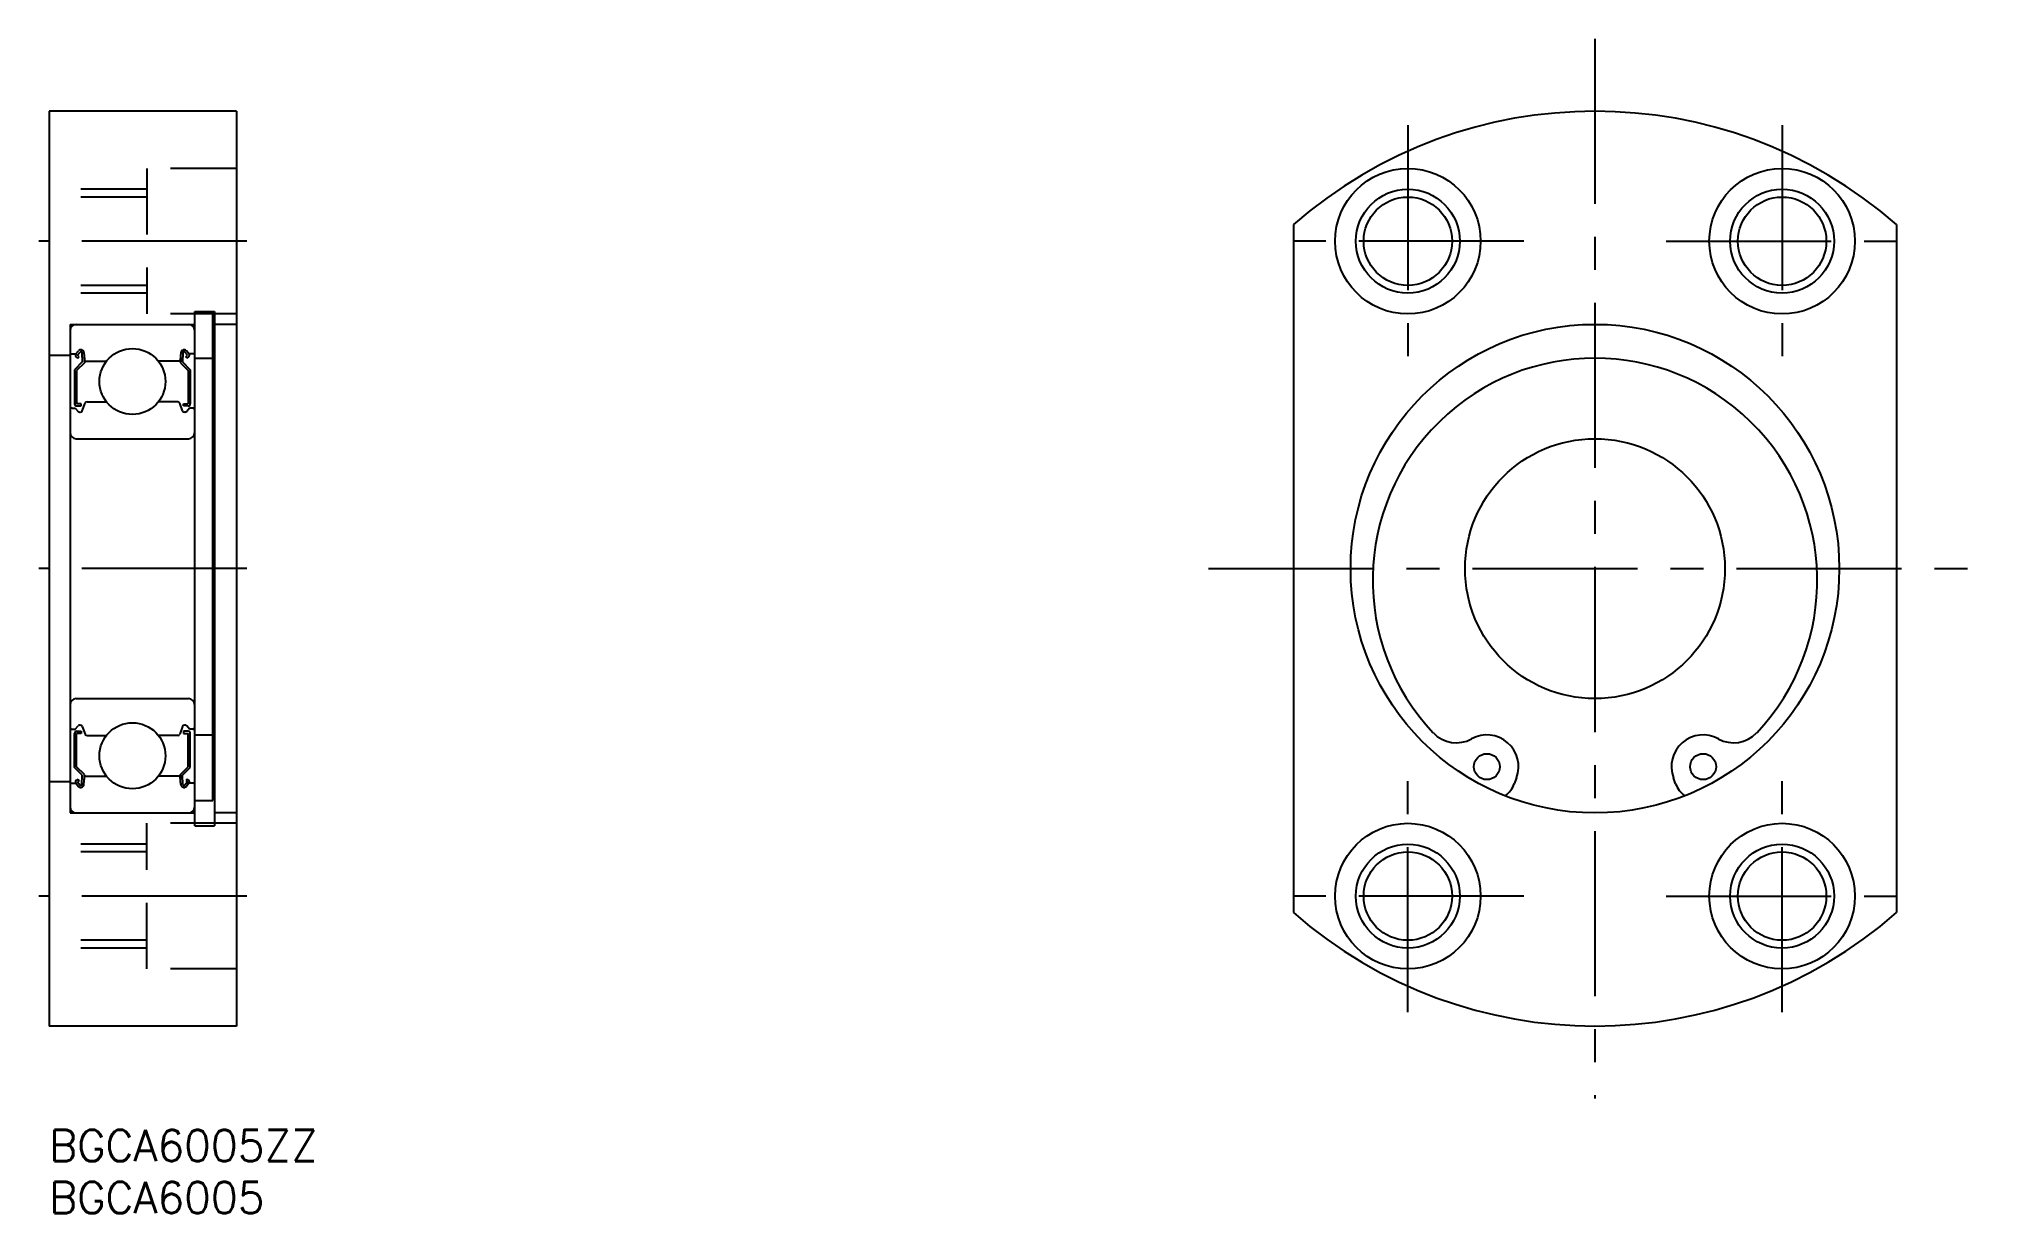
# Model space of a CAD drawing. Extents: x -1 to 186, y -8 to 105.
import ezdxf

# ---------------------------------------------------------------- set-up
doc = ezdxf.new("R2010")
doc.units = 0
doc.header["$LTSCALE"] = 0.5
doc.linetypes.add('CENTER', pattern=[50.8, 31.75, -6.35, 6.35, -6.35])
doc.linetypes.add('DASHED', pattern=[19.05, 12.7, -6.35])
for name, color, linetype in [('MSM_CENTER', 1, 'CENTER'), ('MSM_CONTINUOUS', 7, 'CONTINUOUS'), ('MSM_DASHED', 4, 'DASHED'), ('MSM_NARROW', 5, 'CONTINUOUS'), ('MSM_PART_NUMBER', 7, 'CONTINUOUS')]:
    doc.layers.add(name, color=color, linetype=linetype)
doc.styles.get("Standard").update_dxf_attribs({"font": 'txt.shx', "height": 3, "bigfont": 'bigfont.shx'})

# ---------------------------------------------------------------- blocks, each defined once
blk = doc.blocks.new('*U4')
at = {"layer": 'MSM_PART_NUMBER'}
blk.add_text('BGCA6005ZZ', height=3, dxfattribs=at).set_placement((0, -3))
blk = doc.blocks.new('*U5')
at = {"layer": 'MSM_PART_NUMBER'}
blk.add_text('BGCA6005', height=3, dxfattribs=at).set_placement((0, -8))

msp = doc.modelspace()

# ---------------------------------------------------------------- linework, layer by layer
at = {"layer": 'MSM_CENTER'}
for p, q in [((148.69, 104.96), (148.69, 3.04)), ((130.69, 96.66), (130.69, 74.34)), ((166.69, 96.66), (166.69, 74.34)), ((19, 85.5), (-1, 85.5)), ((141.85, 85.5), (119.53, 85.5)), ((155.53, 85.5), (177.85, 85.5)), ((19, 54), (-1, 54)), ((111.51, 54), (185.84, 54)), ((130.69, 11.34), (130.69, 33.66)), ((166.69, 11.34), (166.69, 33.66)), ((19, 22.5), (-1, 22.5)), ((141.85, 22.5), (119.53, 22.5)), ((155.53, 22.5), (177.85, 22.5))]:
    msp.add_line(p, q, dxfattribs=at)
at = {"layer": 'MSM_CONTINUOUS'}
for p, q in [((0, 98), (0, 10)), ((18, 98), (0, 98)), ((13.5, 98), (13.5, 98)), ((18, 98), (18, 10)), ((119.69, 87.09), (119.69, 20.91)), ((177.69, 87.09), (177.69, 20.91)), ((14, 29.25), (14, 78.75)), ((14, 78.75), (15.9, 78.75)), ((15.75, 31.68, 1.25), (15.75, 78.75, 1.25)), ((15.9, 78.75), (15.9, 29.25)), ((2, 77.5), (2, 30.5)), ((2, 77.5), (14, 77.5)), ((18, 77.5), (15.95, 77.5)), ((2.56, 74.65), (2.81, 74.95)), ((2.71, 74.52), (2.96, 74.82)), ((3.14, 74.76), (3.18, 73.88)), ((3.34, 74.78), (3.4, 74.04)), ((12.66, 74.78), (12.6, 74.04)), ((12.86, 74.76), (12.82, 73.88)), ((13.29, 74.52), (13.04, 74.82)), ((13.44, 74.65), (13.19, 74.95)), ((2, 74.5), (0, 74.5)), ((2.1, 74.65), (2.56, 74.65)), ((3.18, 73.88), (2.43, 73.13)), ((2.43, 73.13), (2.43, 69.85)), ((2.74, 74.24), (2.58, 74.37)), ((3.38, 73.8), (2.63, 73.05)), ((2.63, 73.05), (2.63, 69.85)), ((2.87, 74.39), (2.71, 74.52)), ((2.74, 74.24), (2.87, 74.39)), ((3.38, 74.27), (3.38, 73.8)), ((3.5, 73.95), (5.49, 73.95)), ((12.5, 73.95), (10.51, 73.95)), ((12.62, 74.27), (12.62, 73.8)), ((12.62, 73.8), (13.37, 73.05)), ((12.82, 73.88), (13.57, 73.13)), ((13.13, 74.39), (13.29, 74.52)), ((13.26, 74.24), (13.13, 74.39)), ((13.26, 74.24), (13.42, 74.37)), ((13.37, 73.05), (13.37, 69.85)), ((13.9, 74.65), (13.44, 74.65)), ((13.57, 73.13), (13.57, 69.85)), ((14, 74.25), (15.75, 74.25)), ((2.2, 69.45), (2.5, 69.45)), ((2.5, 69.45), (2.78, 69.12)), ((3.08, 69.85), (2.63, 69.85)), ((2.63, 69.65), (3.08, 69.65)), ((3.08, 69.65), (3.08, 69.85)), ((3.18, 69.18), (3.45, 69.92)), ((3.64, 70.05), (5.49, 70.05)), ((12.36, 70.05), (10.51, 70.05)), ((12.82, 69.18), (12.55, 69.92)), ((12.92, 69.65), (12.92, 69.85)), ((12.92, 69.85), (13.37, 69.85)), ((13.37, 69.65), (12.92, 69.65)), ((13.5, 69.45), (13.22, 69.12)), ((13.8, 69.45), (13.5, 69.45)), ((2.93, 69.05), (2.99, 69.05)), ((13.07, 69.05), (13.01, 69.05)), ((2.6, 66.5), (13.4, 66.5)), ((2.6, 41.5), (13.4, 41.5)), ((2.2, 38.55), (2.5, 38.55)), ((2.43, 34.87), (2.43, 38.15)), ((2.5, 38.55), (2.78, 38.88)), ((2.63, 38.35), (3.08, 38.35)), ((2.63, 34.95), (2.63, 38.15)), ((3.08, 38.15), (2.63, 38.15)), ((2.93, 38.95), (2.99, 38.95)), ((3.08, 38.35), (3.08, 38.15)), ((3.18, 38.82), (3.45, 38.08)), ((3.64, 37.95), (5.49, 37.95)), ((12.36, 37.95), (10.51, 37.95)), ((12.82, 38.82), (12.55, 38.08)), ((12.92, 38.35), (12.92, 38.15)), ((13.37, 38.35), (12.92, 38.35)), ((12.92, 38.15), (13.37, 38.15)), ((13.07, 38.95), (13.01, 38.95)), ((13.5, 38.55), (13.22, 38.88)), ((13.37, 34.95), (13.37, 38.15)), ((13.8, 38.55), (13.5, 38.55)), ((13.57, 34.87), (13.57, 38.15)), ((14, 38), (15.75, 38)), ((3.18, 34.12), (2.43, 34.87)), ((2.74, 33.76), (2.58, 33.63)), ((3.38, 34.2), (2.63, 34.95)), ((2.74, 33.76), (2.87, 33.61)), ((3.14, 33.24), (3.18, 34.12)), ((3.34, 33.22), (3.4, 33.96)), ((3.38, 33.73), (3.38, 34.2)), ((3.5, 34.05), (5.49, 34.05)), ((12.5, 34.05), (10.51, 34.05)), ((12.66, 33.22), (12.6, 33.96)), ((12.62, 34.2), (13.37, 34.95)), ((12.62, 33.73), (12.62, 34.2)), ((12.82, 34.12), (13.57, 34.87)), ((12.86, 33.24), (12.82, 34.12)), ((13.26, 33.76), (13.13, 33.61)), ((13.26, 33.76), (13.42, 33.63)), ((141.15, 33.88, -1.75), (140.93, 33.3, -1.75)), ((156.45, 33.3, -1.75), (156.23, 33.88, -1.75)), ((2, 33.5), (0, 33.5)), ((2.1, 33.35), (2.56, 33.35)), ((2.56, 33.35), (2.81, 33.05)), ((2.87, 33.61), (2.71, 33.48)), ((2.71, 33.48), (2.96, 33.18)), ((13.29, 33.48), (13.04, 33.18)), ((13.13, 33.61), (13.29, 33.48)), ((13.44, 33.35), (13.19, 33.05)), ((13.9, 33.35), (13.44, 33.35)), ((2, 30.5), (14, 30.5)), ((5.5, 30.5), (5.5, 30.5)), ((14, 31.68), (15.75, 31.68)), ((18, 30.5), (15.95, 30.5)), ((14, 29.25), (15.9, 29.25)), ((18, 10), (0, 10))]:
    msp.add_line(p, q, dxfattribs=at)
for centre, radius in [((130.69, 85.5), 7), ((166.69, 85.5), 7), ((130.69, 85.5), 4.25), ((166.69, 85.5), 4.25), ((148.69, 54, -1.75), 23.5), ((8, 72), 3.17), ((148.69, 54), 12.5), ((8, 36), 3.17), ((138.29, 34.95, -1.75), 1.25), ((159.09, 34.95, -1.75), 1.25), ((130.69, 22.5), 7), ((166.69, 22.5), 7), ((130.69, 22.5), 4.25), ((166.69, 22.5), 4.25)]:
    msp.add_circle(centre, radius, dxfattribs=at)
for centre, radius, start, end in [((148.69, 54), 44, 48.7694, 131.2306), ((2.6, 76.9), 0.6, 90, 180), ((13.4, 76.9), 0.6, 0, 90), ((2.1, 74.75), 0.1, 180, 270), ((3.04, 74.75), 0.3, 4.9967, 140.0012), ((3.04, 74.75), 0.1, 2.8198, 140.0023), ((12.96, 74.75), 0.3, 39.9988, 175.0033), ((12.96, 74.75), 0.1, 39.9977, 177.1802), ((13.9, 74.75), 0.1, 270, 0), ((2.71, 74.52), 0.2, 140.0012, 230.0863), ((3.5, 74.05), 0.1, 184.9967, 270), ((12.5, 74.05), 0.1, 270, 355.0033), ((13.29, 74.52), 0.2, 309.9137, 39.9988), ((148.69, 52.87, -1.75), 21.38, 316.6826, 223.3174), ((2.2, 69.25), 0.2, 90, 180), ((2.63, 69.85), 0.2, 180, 270), ((2.99, 69.25), 0.2, 270, 339.9921), ((3.64, 69.85), 0.2, 90, 159.9921), ((12.36, 69.85), 0.2, 20.0079, 90), ((13.01, 69.25), 0.2, 200.0079, 270), ((13.37, 69.85), 0.2, 270, 0), ((13.8, 69.25), 0.2, 0, 90), ((2.93, 69.25), 0.2, 219.9945, 270), ((13.07, 69.25), 0.2, 270, 320.0055), ((2.6, 67.1), 0.6, 180, 270), ((13.4, 67.1), 0.6, 270, 0), ((2.6, 40.9), 0.6, 90, 180), ((13.4, 40.9), 0.6, 0, 90), ((2.2, 38.75), 0.2, 180, 270), ((2.63, 38.15), 0.2, 90, 180), ((2.93, 38.75), 0.2, 90, 140.0055), ((2.99, 38.75), 0.2, 20.0079, 90), ((3.64, 38.15), 0.2, 200.0079, 270), ((12.36, 38.15), 0.2, 270, 339.9921), ((13.01, 38.75), 0.2, 90, 159.9921), ((13.07, 38.75), 0.2, 39.9945, 90), ((13.37, 38.15), 0.2, 0, 90), ((13.8, 38.75), 0.2, 270, 0), ((135.36, 40.3, -1.75), 3.05, 223.3174, 298.7349), ((138.29, 34.95, -1.75), 3.05, 339.4426, 118.7349), ((159.09, 34.95, -1.75), 3.05, 61.2651, 200.5574), ((162.02, 40.3, -1.75), 3.05, 241.2651, 316.6826), ((2.71, 33.48), 0.2, 129.9137, 219.9988), ((3.5, 33.95), 0.1, 90, 175.0033), ((12.5, 33.95), 0.1, 4.9967, 90), ((13.29, 33.48), 0.2, 320.0012, 50.0863), ((2.1, 33.25), 0.1, 90, 180), ((3.04, 33.25), 0.3, 219.9988, 355.0033), ((3.04, 33.25), 0.1, 219.9977, 357.1802), ((12.96, 33.25), 0.3, 184.9967, 320.0012), ((12.96, 33.25), 0.1, 182.8198, 320.0023), ((13.9, 33.25), 0.1, 0, 90), ((138.59, 34.18, -1.75), 2.5, 305.7418, 339.4426), ((158.79, 34.18, -1.75), 2.5, 200.5574, 234.2582), ((2.6, 31.1), 0.6, 180, 270), ((13.4, 31.1), 0.6, 270, 0), ((148.69, 54), 44, 228.7694, 311.2306)]:
    msp.add_arc(centre, radius, start, end, dxfattribs=at)
at = {"layer": 'MSM_DASHED'}
for p, q in [((18, 92.5), (9.4, 92.5)), ((9.4, 92.5), (9.4, 78.5)), ((9.4, 90.5), (0, 90.5)), ((9.4, 89.75), (0, 89.75)), ((9.4, 81.25), (0, 81.25)), ((9.4, 80.5), (0, 80.5)), ((18, 78.5), (9.4, 78.5)), ((18, 29.5), (9.4, 29.5)), ((9.4, 15.5), (9.4, 29.5)), ((9.4, 27.5), (0, 27.5)), ((9.4, 26.75), (0, 26.75)), ((9.4, 18.25), (0, 18.25)), ((9.4, 17.5), (0, 17.5)), ((18, 15.5), (9.4, 15.5))]:
    msp.add_line(p, q, dxfattribs=at)
at = {"layer": 'MSM_NARROW'}
for centre in [(130.69, 85.5), (166.69, 85.5), (130.69, 22.5), (166.69, 22.5)]:
    msp.add_circle(centre, 5, dxfattribs=at)

# ---------------------------------------------------------------- block references
at = {"layer": 'MSM_CONTINUOUS'}
for name in ['*U4', '*U5']:
    msp.add_blockref(name, (0, 0), dxfattribs=at)

doc.saveas('drawing.dxf')
